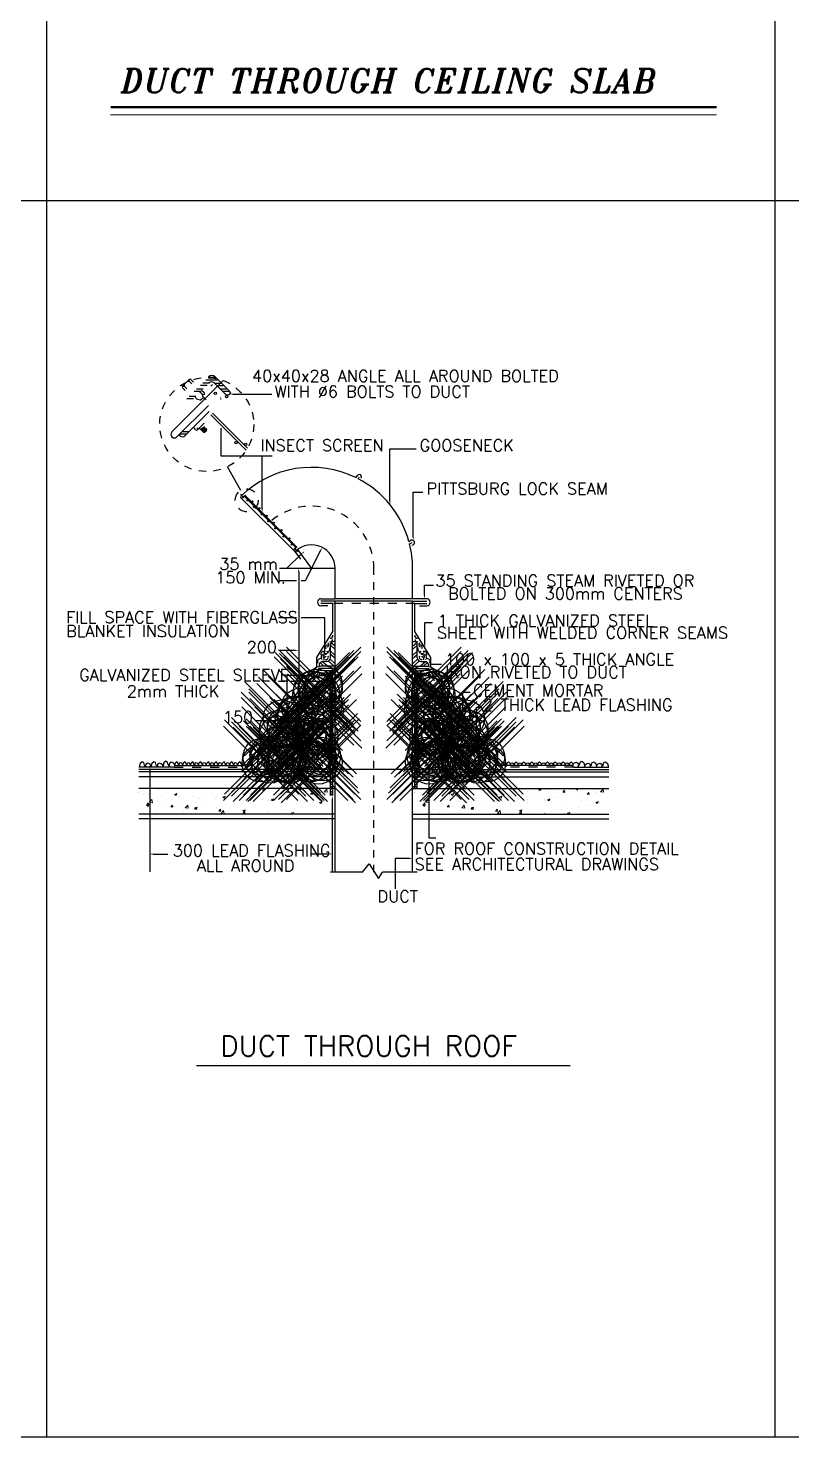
# Model space of a CAD drawing. Extents: x 594 to 813, y 174 to 240.
# Drawn here: x 621.2 to 631.46, y 203.01 to 221.95 of the extents above; entities that cross this region are included whole.
import ezdxf

# ---------------------------------------------------------------- set-up
doc = ezdxf.new("R2010")
doc.units = 0
doc.header["$MEASUREMENT"] = 0
doc.header["$PDMODE"] = 35
doc.header["$PDSIZE"] = 0.5
for name, pattern in [('CENTER', [50.8, 31.75, -6.35, 6.35, -6.35]), ('DASH2', [0.5, 0.125, -0.125, 0.125, -0.125]), ('DASH3', [200, 100, -100])]:
    doc.linetypes.add(name, pattern=pattern)
doc.layers.get('0').update_dxf_attribs({"linetype": 'CONTINUOUS', "lineweight": 30})
for name, color, linetype in [('05_AC-EX.DUCT', 1, 'CONTINUOUS'), ('10_AC-TEXT', 3, 'CONTINUOUS'), ('MCENTER', 1, 'CENTER'), ('MDUCT', 4, 'CONTINUOUS'), ('MDUCT1', 4, 'CONTINUOUS'), ('MEQUIP', 1, 'CONTINUOUS'), ('MEQUIP5', 1, 'DASH3'), ('MEQUIP6', 4, 'DASH2'), ('MFIT', 4, 'CONTINUOUS'), ('T-TEXT', 3, 'CONTINUOUS'), ('Z20', 2, 'CONTINUOUS')]:
    doc.layers.add(name, color=color, linetype=linetype)
for name, color, linetype, lineweight in [('AC.REF(S). PIPING', 3, 'CONTINUOUS', 30), ('DOOR', 30, 'CONTINUOUS', 9), ('text', 72, 'CONTINUOUS', 15)]:
    doc.layers.add(name, color=color, linetype=linetype, lineweight=lineweight)
doc.styles.add('AC', font='romans.shx', dxfattribs={"height": 0.2})
doc.styles.add('ROMANC', font='italict.shx')

# ---------------------------------------------------------------- blocks, each defined once
blk = doc.blocks.new('*X229')
at = {"color": 0}
for p, q in [((57490, 20161), (57490, 20161)), ((57684, 20115), (57723, 20161)), ((57744, 20110), (57734, 20161)), ((58783, 20149), (58814, 20161)), ((58832, 20116), (58848, 20161)), ((53971, 20057), (53971, 20057)), ((53978, 20037), (53978, 20037)), ((54148, 19977), (54148, 19977)), ((54237, 19677), (54285, 19734)), ((54296, 19671), (54285, 19734)), ((54290, 19979), (54290, 19979)), ((54317, 19753), (54394, 19834)), ((54317, 19753), (54405, 19739)), ((54339, 19746), (54339, 19746)), ((54405, 19739), (54394, 19834)), ((54561, 20137), (54561, 20137)), ((54590, 19779), (54590, 19779)), ((54603, 20141), (54603, 20141)), ((54682, 19954), (54682, 19954)), ((54795, 20043), (54795, 20043)), ((54969, 19829), (54969, 19829)), ((55068, 19987), (55138, 20014)), ((55068, 19987), (55118, 19953)), ((55118, 19953), (55138, 20014)), ((55216, 19932), (55216, 19932)), ((55302, 19785), (55302, 19785)), ((55314, 20118), (55314, 20118)), ((55600, 19912), (55600, 19912)), ((55686, 19740), (55686, 19740)), ((55749, 19909), (55749, 19909)), ((55815, 19856), (55815, 19856)), ((55850, 19945), (55850, 19945)), ((56229, 19995), (56229, 19995)), ((56270, 19841), (56270, 19841)), ((56283, 19886), (56283, 19886)), ((56321, 19920), (56321, 19920)), ((56505, 19907), (56575, 19934)), ((56505, 19907), (56555, 19873)), ((56555, 19873), (56575, 19934)), ((56817, 19864), (56817, 19864)), ((56840, 19995), (56840, 19995)), ((56853, 19941), (56853, 19941)), ((56861, 20078), (56861, 20078)), ((57111, 20111), (57111, 20111)), ((57227, 19766), (57227, 19766)), ((57351, 19841), (57351, 19841)), ((57353, 20065), (57353, 20065)), ((57436, 20041), (57436, 20041)), ((57676, 19821), (57676, 19821)), ((57684, 20115), (57744, 20110)), ((57846, 19796), (57846, 19796)), ((57858, 20129), (57858, 20129)), ((57858, 19850), (57858, 19850)), ((57885, 19819), (57885, 19819)), ((57942, 19827), (58012, 19853)), ((57942, 19827), (57992, 19793)), ((57992, 19793), (58012, 19853)), ((58019, 20141), (58019, 20141)), ((58109, 19883), (58109, 19883)), ((58259, 19921), (58259, 19921)), ((58366, 19871), (58366, 19871)), ((58401, 20052), (58450, 20110)), ((58401, 20052), (58461, 20047)), ((58418, 19796), (58418, 19796)), ((58461, 20047), (58450, 20110)), ((58487, 19932), (58487, 19932)), ((58783, 20149), (58832, 20116)), ((58842, 20021), (58842, 20021)), ((58879, 19942), (58879, 19942)), ((58952, 19774), (58952, 19774)), ((59119, 19990), (59167, 20047)), ((59119, 20016), (59119, 20016)), ((59119, 19990), (59178, 19984)), ((59178, 19984), (59167, 20047)), ((59362, 20148), (59362, 20148)), ((59369, 20049), (59369, 20049)), ((59379, 19746), (59449, 19773)), ((59379, 19746), (59429, 19713)), ((59384, 20006), (59384, 20006)), ((59425, 20121), (59425, 20121)), ((59429, 19713), (59449, 19773)), ((59486, 19751), (59486, 19751)), ((59520, 20065), (59598, 20146)), ((59520, 20065), (59609, 20051)), ((59609, 20051), (59598, 20146)), ((59748, 20098), (59748, 20098)), ((53953, 19466), (53953, 19466)), ((54228, 19664), (54298, 19691)), ((54228, 19664), (54278, 19631)), ((54237, 19677), (54296, 19671)), ((54277, 19646), (54277, 19646)), ((54278, 19631), (54298, 19691)), ((54487, 19443), (54487, 19443)), ((54520, 19540), (54520, 19540)), ((54705, 19435), (54705, 19435)), ((54783, 19710), (54783, 19710)), ((54954, 19614), (55002, 19671)), ((54954, 19614), (55014, 19609)), ((55014, 19609), (55002, 19671)), ((55021, 19421), (55021, 19421)), ((55103, 19640), (55103, 19640)), ((55290, 19452), (55290, 19452)), ((55337, 19518), (55337, 19518)), ((55343, 19421), (55343, 19421)), ((55384, 19587), (55462, 19669)), ((55384, 19587), (55473, 19574)), ((55473, 19574), (55462, 19669)), ((55587, 19551), (55587, 19551)), ((55665, 19584), (55735, 19611)), ((55665, 19584), (55715, 19551)), ((55671, 19551), (55719, 19609)), ((55671, 19551), (55731, 19546)), ((55715, 19551), (55735, 19611)), ((55731, 19546), (55719, 19609)), ((55803, 19523), (55803, 19523)), ((55926, 19521), (55926, 19521)), ((55966, 19601), (55966, 19601)), ((56308, 19587), (56308, 19587)), ((56388, 19488), (56437, 19546)), ((56388, 19488), (56448, 19483)), ((56448, 19483), (56437, 19546)), ((56451, 19422), (56529, 19503)), ((56451, 19422), (56540, 19408)), ((56509, 19621), (56509, 19621)), ((56540, 19408), (56529, 19503)), ((56598, 19684), (56598, 19684)), ((56828, 19662), (56828, 19662)), ((56848, 19717), (56848, 19717)), ((57092, 19721), (57092, 19721)), ((57102, 19504), (57172, 19531)), ((57102, 19504), (57152, 19470)), ((57106, 19426), (57154, 19483)), ((57106, 19426), (57165, 19420)), ((57152, 19470), (57172, 19531)), ((57165, 19420), (57154, 19483)), ((57341, 19732), (57341, 19732)), ((57595, 19455), (57595, 19455)), ((57834, 19463), (57834, 19463)), ((57846, 19488), (57846, 19488)), ((57855, 19401), (57871, 19420)), ((57875, 19401), (57871, 19420)), ((58058, 19471), (58058, 19471)), ((58224, 19538), (58224, 19538)), ((58354, 19538), (58354, 19538)), ((58539, 19424), (58609, 19451)), ((58539, 19424), (58573, 19401)), ((58593, 19401), (58609, 19451)), ((58641, 19571), (58641, 19571)), ((58856, 19621), (58856, 19621)), ((58867, 19609), (58867, 19609)), ((59106, 19654), (59106, 19654)), ((59224, 19671), (59224, 19671)), ((59372, 19673), (59372, 19673)), ((59485, 19704), (59485, 19704))]:
    blk.add_line(p, q, dxfattribs=at)
blk = doc.blocks.new('A$C5DD3573E')
at = {"color": 7}
for p, q in [((-36441.501, -27.438), (-36441.501, -24087.558)), ((-28352.104, -27.438), (-28352.104, -24087.558))]:
    blk.add_line(p, q, dxfattribs=at)
at = {"color": 2}
for p, q in [((-33235.354, -15248.825), (-33248.403, -15248.825)), ((-32374.066, -15248.825), (-32361.016, -15248.825)), ((-33326.702, -15470.523), (-33372.227, -15470.523)), ((-32282.717, -15470.523), (-32237.192, -15470.523)), ((-33261.453, -15601.022), (-33411.772, -15601.022)), ((-33287.553, -15627.121), (-33411.772, -15627.121)), ((-33235.354, -15522.723), (-33411.376, -15522.723)), ((-33261.453, -15548.822), (-33411.376, -15548.822)), ((-32374.066, -15522.723), (-32198.043, -15522.723)), ((-32347.966, -15548.822), (-32198.043, -15548.822)), ((-32347.966, -15601.022), (-32197.647, -15601.022)), ((-32321.866, -15627.121), (-32197.647, -15627.121)), ((-35023.179, -16645.007), (-35414.673, -16645.007)), ((-33287.553, -16671.107), (-35414.673, -16671.107)), ((-33287.553, -16697.206), (-35414.673, -16697.206)), ((-32321.866, -16671.107), (-30194.746, -16671.107)), ((-32321.866, -16697.206), (-30194.746, -16697.206)), ((-30586.24, -16645.007), (-30194.746, -16645.007)), ((-33287.553, -16753.546), (-35414.673, -16753.546)), ((-33235.354, -16883.632), (-35414.673, -16883.632)), ((-32374.066, -16883.632), (-30194.746, -16883.632)), ((-32321.866, -16753.546), (-30194.746, -16753.546)), ((-33235.354, -17167), (-35414.673, -17167)), ((-33235.354, -17219.199), (-35414.673, -17219.199)), ((-32374.066, -17167), (-30194.746, -17167)), ((-32374.066, -17219.199), (-30194.746, -17219.199))]:
    blk.add_line(p, q, dxfattribs=at)
at = {"layer": '05_AC-EX.DUCT', "color": 2}
blk.add_line((-34773.275, -19961.991), (-30622.404, -19961.991), dxfattribs=at)
at = {"layer": '10_AC-TEXT'}
blk.add_line((-33350.031, -15365.145), (-33350.031, -14987.708), dxfattribs=at)
for points in [[(-33343.507, -15365.145), (-33356.556, -15365.145), (-33350.031, -15404.294)], [(-33272.165, -17001.267), (-33259.115, -17001.267), (-33265.64, -16962.118)]]:
    blk.add_solid(points, dxfattribs=at)
at = {"layer": 'MCENTER', "color": 2}
blk.add_line((-32804.71, -17814.271), (-32804.71, -14432.515), dxfattribs=at)
blk.add_arc((-33496.35, -14436.524), 691.652, 359.6679069, 135, dxfattribs=at)
at = {"layer": 'MDUCT', "color": 2}
for p, q in [((-35046.16, -12920.055), (-34476.346, -12350.241)), ((-34566.416, -12308.528), (-34402.447, -12472.498)), ((-34990.794, -12975.421), (-34640.237, -12624.864))]:
    blk.add_line(p, q, dxfattribs=at)
for centre, radius, start, end in [((-34603.327, -12345.439), 52.199, 45, 135), ((-35018.477, -12947.738), 39.149, 135, 315)]:
    blk.add_arc(centre, radius, start, end, dxfattribs=at)
at = {"layer": 'MDUCT1', "color": 2}
for p, q in [((-33003.467, -13428.605), (-32989.735, -13406.41)), ((-32979.905, -13440.127), (-32967.54, -13420.142)), ((-34246.54, -13653.412), (-34279.854, -13612.731)), ((-33690.334, -14207.487), (-33650.695, -14253.316)), ((-32414.549, -14137.811), (-32391.946, -14124.762)), ((-32407.959, -14164.144), (-32378.896, -14147.365)), ((-32379.38, -14177.781), (-32365.847, -14169.968)), ((-33235.354, -14773.663), (-33235.354, -14436.524)), ((-32374.066, -14773.663), (-32374.066, -14436.524)), ((-33391.951, -14773.663), (-33235.354, -14773.663)), ((-33235.354, -14799.763), (-33391.951, -14799.763)), ((-33261.453, -14825.862), (-33391.951, -14825.862)), ((-33313.653, -14851.962), (-33391.951, -14851.962)), ((-33261.453, -15139.058), (-33261.453, -14825.862)), ((-33235.354, -17814.271), (-33235.354, -14799.763)), ((-32217.468, -14773.663), (-32374.066, -14773.663)), ((-32374.066, -17814.271), (-32374.066, -14799.763)), ((-32374.066, -14799.763), (-32217.468, -14799.763)), ((-32347.966, -15139.058), (-32347.966, -14825.862)), ((-32347.966, -14825.862), (-32217.468, -14825.862)), ((-32295.767, -14851.962), (-32217.468, -14851.962)), ((-33436.409, -15425.601), (-33261.453, -15139.058)), ((-32173.01, -15425.601), (-32347.966, -15139.058)), ((-33436.409, -15530), (-33436.409, -15425.601)), ((-32173.01, -15530), (-32173.01, -15425.601)), ((-33686.058, -15862.018), (-33436.409, -15530)), ((-31923.362, -15862.018), (-32173.01, -15530)), ((-33646.872, -15862.018), (-33686.058, -15862.018)), ((-31962.547, -15862.018), (-31923.362, -15862.018))]:
    blk.add_line(p, q, dxfattribs=at)
for centre, radius, start, end in [((-33496.35, -14436.524), 1122.284, 63.9393384, 134.3337544), ((-32967.54, -13420.142), 26.1, 328.2558596, 148.2558596), ((-33496.35, -14436.524), 1122.284, 15.4361857, 62.6017304), ((-34271.415, -13643.003), 13.051, 135, 315), ((-33496.35, -14436.524), 1096.185, 132.2705985, 134.333943), ((-33680.682, -14233.737), 13.065, 135, 315), ((-33496.35, -14436.524), 287.096, 124.5243157, 132.3947573), ((-33496.35, -14436.524), 260.996, 0, 132.407166), ((-33496.35, -14436.524), 1122.284, 0, 14.0550222), ((-32378.896, -14147.365), 26.1, 300.0000093, 120.0000093), ((-33391.951, -14812.813), 39.149, 90, 270), ((-32217.468, -14812.813), 39.149, 270, 90)]:
    blk.add_arc(centre, radius, start, end, dxfattribs=at)
at = {"layer": 'MEQUIP', "color": 2}
for p, q in [((-34596.867, -12394.345), (-34615.323, -12412.801)), ((-34578.412, -12375.89), (-34457.39, -12496.913)), ((-34392.796, -12487.685), (-34405.215, -12475.266)), ((-34392.796, -12487.685), (-34402.024, -12496.913)), ((-34903.571, -12962.019), (-34633.778, -12692.225)), ((-34615.323, -12729.136), (-34222.022, -13122.436)), ((-34596.867, -12710.681), (-34208.017, -13099.531)), ((-34968.165, -12952.791), (-34958.937, -12962.019)), ((-34281.117, -13570.861), (-34428.144, -13306.344)), ((-33689.469, -14243.405), (-34280.752, -13652.123)), ((-33668.291, -14209.217), (-34242.908, -13634.601)), ((-33659.063, -14199.99), (-34233.68, -13625.373)), ((-32374.066, -14773.663), (-33235.354, -14773.663)), ((-32374.066, -14799.763), (-33235.354, -14799.763)), ((-33287.553, -15431.374), (-33287.553, -15287.974)), ((-32321.866, -15431.374), (-32321.866, -15287.974)), ((-34221.734, -16626.552), (-33411.376, -15548.822)), ((-33411.772, -15601.022), (-33411.772, -15627.121)), ((-33411.376, -15509.673), (-33411.376, -15522.723)), ((-33287.553, -16962.118), (-33287.553, -15627.121)), ((-33261.453, -16962.118), (-33261.453, -15601.022)), ((-32347.966, -16883.632), (-32347.966, -15601.022)), ((-32321.866, -16883.632), (-32321.866, -15627.121)), ((-32198.043, -15509.673), (-32198.043, -15522.723)), ((-31387.685, -16626.552), (-32198.043, -15548.822)), ((-32197.647, -15601.022), (-32197.647, -15627.121)), ((-35301.277, -16645.007), (-35282.822, -16626.552)), ((-35004.724, -16626.552), (-34221.734, -16626.552)), ((-30604.696, -16626.552), (-31387.685, -16626.552)), ((-30586.24, -16645.007), (-30604.696, -16626.552)), ((-32931.996, -17814.271), (-33287.553, -17814.271)), ((-32931.996, -17814.271), (-32857.317, -17718.382)), ((-32857.317, -17718.382), (-32751.319, -17884.777)), ((-32751.319, -17884.777), (-32707.335, -17814.271)), ((-32321.866, -17814.271), (-32707.335, -17814.271))]:
    blk.add_line(p, q, dxfattribs=at)
for centre, start, end in [((-34606.095, -12403.573), 45, 135), ((-34429.707, -12469.23), 225, 315), ((-34931.254, -12934.336), 225, 315), ((-33248.403, -15287.974), 90, 180), ((-32361.016, -15287.974), 0, 90), ((-33372.227, -15509.673), 90, 180), ((-33326.702, -15431.374), 270, 0), ((-32282.717, -15431.374), 180, 270), ((-32237.192, -15509.673), 0, 90)]:
    blk.add_arc(centre, 39.149, start, end, dxfattribs=at)
blk.add_solid([(-34294.433, -13533.472), (-34305.84, -13539.812), (-34281.117, -13570.861)], dxfattribs=at)
at = {"layer": 'MEQUIP5', "color": 2}
for p, q in [((-32347.966, -14825.862), (-33261.453, -14825.862)), ((-34202.957, -16645.007), (-33398.347, -15574.922)), ((-33261.453, -15574.922), (-33398.347, -15574.922)), ((-32347.966, -15574.922), (-32211.073, -15574.922)), ((-31406.463, -16645.007), (-32211.073, -15574.922)), ((-35023.179, -16645.007), (-34202.957, -16645.007)), ((-30586.24, -16645.007), (-31406.463, -16645.007))]:
    blk.add_line(p, q, dxfattribs=at)
blk.add_circle((-34216.125, -13680.635), 127.57, dxfattribs=at)
at = {"layer": 'MEQUIP6', "color": 2}
blk.add_circle((-34660.216, -12838.777), 521.993, dxfattribs=at)
at = {"layer": 'MFIT', "color": 2}
for p, q in [((-34929.011, -12412.75), (-34855.191, -12338.93)), ((-34851.602, -12360.974), (-34875.172, -12358.911)), ((-34851.602, -12360.974), (-34853.664, -12337.403)), ((-34851.602, -12360.974), (-34827.508, -12385.068)), ((-34836.735, -12338.93), (-34809.052, -12366.612)), ((-34671.228, -12339.519), (-34540.962, -12339.519)), ((-34645.128, -12313.419), (-34561.525, -12313.419)), ((-34906.967, -12416.339), (-34930.538, -12414.277)), ((-34929.011, -12431.206), (-34901.329, -12458.889)), ((-34906.967, -12416.339), (-34909.03, -12392.769)), ((-34906.967, -12416.339), (-34882.873, -12440.433)), ((-34799.708, -12467.999), (-34725.887, -12467.999)), ((-34773.608, -12441.899), (-34699.787, -12441.899)), ((-34711.138, -12501.438), (-34735.232, -12477.344)), ((-34731.075, -12399.594), (-34657.254, -12399.594)), ((-34689.093, -12486.571), (-34716.776, -12458.889)), ((-34711.138, -12501.438), (-34709.075, -12525.008)), ((-34711.138, -12501.438), (-34687.567, -12503.5)), ((-34707.549, -12523.482), (-34666.947, -12564.083)), ((-34704.975, -12373.495), (-34631.155, -12373.495)), ((-34577.541, -12376.761), (-34503.72, -12376.761)), ((-34551.441, -12402.861), (-34477.62, -12402.861)), ((-34514.037, -12440.266), (-34440.216, -12440.266)), ((-34487.937, -12466.365), (-34414.116, -12466.365)), ((-34881.993, -12550.284), (-34808.172, -12550.284)), ((-34855.894, -12524.185), (-34782.073, -12524.185)), ((-34766.503, -12556.803), (-34790.597, -12532.709)), ((-34766.503, -12556.803), (-34742.933, -12558.866)), ((-34738.738, -12566.113), (-34694.483, -12536.548)), ((-34762.914, -12895.183), (-34689.093, -12821.362)), ((-34956.83, -12941.456), (-34883.009, -12941.456)), ((-34930.73, -12915.357), (-34856.909, -12915.357)), ((-34781.37, -12895.183), (-34809.052, -12867.5)), ((-34766.503, -12873.139), (-34764.441, -12896.709)), ((-34744.459, -12876.728), (-34703.858, -12917.329)), ((-34730.637, -12890.55), (-34686.381, -12860.985)), ((-34722.019, -12899.168), (-34677.763, -12869.603)), ((-34712.488, -12908.698), (-34668.233, -12879.133)), ((-34702.794, -12918.393), (-34661.321, -12890.687)), ((-34674.329, -12917.329), (-34666.947, -12909.947)), ((-33235.354, -15337.346), (-33287.553, -15291.097)), ((-33235.354, -15302.476), (-33279.119, -15263.699)), ((-32374.066, -15302.476), (-32330.301, -15263.699)), ((-32374.066, -15337.346), (-32321.866, -15291.097)), ((-33358.249, -15522.723), (-33401.857, -15484.085)), ((-33318.893, -15522.723), (-33377.417, -15470.869)), ((-33245.196, -15522.723), (-33308.927, -15466.255)), ((-33235.354, -15496.572), (-33290.946, -15447.316)), ((-33235.354, -15404.434), (-33287.553, -15358.184)), ((-33235.354, -15439.304), (-33287.553, -15393.055)), ((-32374.066, -15404.434), (-32321.866, -15358.184)), ((-32374.066, -15439.304), (-32321.866, -15393.055)), ((-32374.066, -15496.572), (-32318.473, -15447.316)), ((-32364.224, -15522.723), (-32300.492, -15466.255)), ((-32290.526, -15522.723), (-32232.002, -15470.869)), ((-32251.17, -15522.723), (-32207.562, -15484.085)), ((-33407.368, -15627.121), (-33411.772, -15622.193)), ((-33375.619, -15601.022), (-33400.184, -15627.121)), ((-33352.291, -15627.121), (-33375.619, -15601.022)), ((-33320.543, -15601.022), (-33345.107, -15627.121)), ((-33331.477, -15627.121), (-33287.553, -15670.518)), ((-33298.45, -15627.121), (-33320.543, -15601.022)), ((-33266.887, -15601.022), (-33291.452, -15627.121)), ((-33287.553, -15625.881), (-33261.453, -15645.81)), ((-33261.453, -15649.294), (-33287.553, -15672.623)), ((-32321.866, -15625.881), (-32347.966, -15645.81)), ((-32347.966, -15649.294), (-32321.866, -15672.623)), ((-32342.532, -15601.022), (-32317.968, -15627.121)), ((-32277.942, -15627.121), (-32321.866, -15670.518)), ((-32310.969, -15627.121), (-32288.877, -15601.022)), ((-32288.877, -15601.022), (-32264.312, -15627.121)), ((-32257.128, -15627.121), (-32233.8, -15601.022)), ((-32233.8, -15601.022), (-32209.235, -15627.121)), ((-32202.052, -15627.121), (-32197.647, -15622.193)), ((-33287.553, -15672.623), (-33261.453, -15692.552)), ((-33261.453, -15698.531), (-33287.553, -15718.461)), ((-33287.553, -15718.461), (-33261.453, -15739.472)), ((-33261.453, -15746.494), (-33287.553, -15772.294)), ((-33287.553, -15772.294), (-33261.453, -15796.858)), ((-33261.453, -15803.857), (-33287.553, -15825.949)), ((-32321.866, -15672.623), (-32347.966, -15692.552)), ((-32347.966, -15698.531), (-32321.866, -15718.461)), ((-32321.866, -15718.461), (-32347.966, -15739.472)), ((-32347.966, -15746.494), (-32321.866, -15772.294)), ((-32321.866, -15772.294), (-32347.966, -15796.858)), ((-32347.966, -15803.857), (-32321.866, -15825.949)), ((-33287.553, -15825.949), (-33261.453, -15850.514)), ((-33261.453, -15857.698), (-33287.553, -15881.026)), ((-33287.553, -15881.026), (-33261.453, -15905.59)), ((-33261.453, -15912.774), (-33287.553, -15936.103)), ((-33287.553, -15936.103), (-33261.453, -15956.032)), ((-33261.453, -15962.011), (-33287.553, -15981.941)), ((-32321.866, -15825.949), (-32347.966, -15850.514)), ((-32347.966, -15857.698), (-32321.866, -15881.026)), ((-32321.866, -15881.026), (-32347.966, -15905.59)), ((-32347.966, -15912.774), (-32321.866, -15936.103)), ((-32321.866, -15936.103), (-32347.966, -15956.032)), ((-32347.966, -15962.011), (-32321.866, -15981.941)), ((-33287.553, -15981.941), (-33261.453, -16002.952)), ((-33261.453, -16009.973), (-33287.553, -16035.774)), ((-33287.553, -16035.774), (-33261.453, -16060.338)), ((-33261.453, -16067.337), (-33287.553, -16089.429)), ((-33287.553, -16089.429), (-33261.453, -16113.994)), ((-33261.453, -16121.177), (-33287.553, -16144.506)), ((-32321.866, -15981.941), (-32347.966, -16002.952)), ((-32347.966, -16009.973), (-32321.866, -16035.774)), ((-32321.866, -16035.774), (-32347.966, -16060.338)), ((-32347.966, -16067.337), (-32321.866, -16089.429)), ((-32321.866, -16089.429), (-32347.966, -16113.994)), ((-32347.966, -16121.177), (-32321.866, -16144.506)), ((-33287.553, -16144.506), (-33261.453, -16164.435)), ((-33261.453, -16170.414), (-33287.553, -16190.344)), ((-33287.553, -16190.344), (-33261.453, -16211.355)), ((-33261.453, -16218.377), (-33287.553, -16244.177)), ((-33287.553, -16244.177), (-33261.453, -16268.741)), ((-33261.453, -16275.74), (-33287.553, -16297.832)), ((-32321.866, -16144.506), (-32347.966, -16164.435)), ((-32347.966, -16170.414), (-32321.866, -16190.344)), ((-32321.866, -16190.344), (-32347.966, -16211.355)), ((-32347.966, -16218.377), (-32321.866, -16244.177)), ((-32321.866, -16244.177), (-32347.966, -16268.741)), ((-32347.966, -16275.74), (-32321.866, -16297.832)), ((-33287.553, -16297.832), (-33261.453, -16322.397)), ((-33261.453, -16329.395), (-33287.553, -16351.488)), ((-33287.553, -16351.488), (-33261.453, -16376.052)), ((-33261.453, -16383.236), (-33287.553, -16406.565)), ((-33287.553, -16406.565), (-33261.453, -16431.129)), ((-32321.866, -16297.832), (-32347.966, -16322.397)), ((-32347.966, -16329.395), (-32321.866, -16351.488)), ((-32321.866, -16351.488), (-32347.966, -16376.052)), ((-32347.966, -16383.236), (-32321.866, -16406.565)), ((-32321.866, -16406.565), (-32347.966, -16431.129)), ((-35377.858, -16587.415), (-35399.811, -16604.944)), ((-35360.549, -16594.633), (-35377.858, -16587.415)), ((-35246.983, -16587.415), (-35268.936, -16604.944)), ((-35229.673, -16594.633), (-35246.983, -16587.415)), ((-35116.107, -16578.599), (-35138.061, -16596.127)), ((-35098.798, -16585.816), (-35116.107, -16578.599)), ((-35089.932, -16615.718), (-35098.798, -16585.816)), ((-35054.891, -16590.972), (-35075.156, -16605.407)), ((-35034.627, -16598.189), (-35054.891, -16590.972)), ((-34994.942, -16588.157), (-35009.578, -16599.843)), ((-34983.403, -16592.969), (-34994.942, -16588.157)), ((-34977.492, -16612.903), (-34983.403, -16592.969)), ((-34907.692, -16588.157), (-34922.327, -16599.843)), ((-34896.152, -16592.969), (-34907.692, -16588.157)), ((-34890.242, -16612.903), (-34896.152, -16592.969)), ((-34820.442, -16588.157), (-34835.077, -16599.843)), ((-34808.902, -16592.969), (-34820.442, -16588.157)), ((-34802.992, -16612.903), (-34808.902, -16592.969)), ((-34733.191, -16588.157), (-34747.827, -16599.843)), ((-34721.652, -16592.969), (-34733.191, -16588.157)), ((-34715.741, -16612.903), (-34721.652, -16592.969)), ((-34645.941, -16588.157), (-34660.577, -16599.843)), ((-34634.402, -16592.969), (-34645.941, -16588.157)), ((-34628.491, -16612.903), (-34634.402, -16592.969)), ((-34558.691, -16588.157), (-34573.326, -16599.843)), ((-34547.151, -16592.969), (-34558.691, -16588.157)), ((-34541.241, -16612.903), (-34547.151, -16592.969)), ((-34471.441, -16588.157), (-34486.076, -16599.843)), ((-34459.901, -16592.969), (-34471.441, -16588.157)), ((-34453.991, -16612.903), (-34459.901, -16592.969)), ((-34384.19, -16588.157), (-34398.826, -16599.843)), ((-34372.651, -16592.969), (-34384.19, -16588.157)), ((-34366.74, -16612.903), (-34372.651, -16592.969)), ((-34296.94, -16588.157), (-34311.576, -16599.843)), ((-34285.401, -16592.969), (-34296.94, -16588.157)), ((-34279.49, -16612.903), (-34285.401, -16592.969)), ((-33261.453, -16438.313), (-33287.553, -16461.641)), ((-33287.553, -16461.641), (-33261.453, -16481.571)), ((-33261.453, -16487.55), (-33287.553, -16507.479)), ((-33287.553, -16507.479), (-33261.453, -16528.49)), ((-33261.453, -16535.512), (-33287.553, -16561.312)), ((-33287.553, -16561.312), (-33261.453, -16585.877)), ((-33261.453, -16592.875), (-33287.553, -16614.968)), ((-32347.966, -16438.313), (-32321.866, -16461.641)), ((-32321.866, -16461.641), (-32347.966, -16481.571)), ((-32347.966, -16487.55), (-32321.866, -16507.479)), ((-32321.866, -16507.479), (-32347.966, -16528.49)), ((-32347.966, -16535.512), (-32321.866, -16561.312)), ((-32321.866, -16561.312), (-32347.966, -16585.877)), ((-32347.966, -16592.875), (-32321.866, -16614.968)), ((-31388.92, -16624.909), (-31379.449, -16592.969)), ((-31379.449, -16592.969), (-31367.91, -16588.157)), ((-31367.91, -16588.157), (-31353.274, -16599.843)), ((-31325.732, -16612.903), (-31319.821, -16592.969)), ((-31319.821, -16592.969), (-31308.282, -16588.157)), ((-31308.282, -16588.157), (-31293.646, -16599.843)), ((-31242.679, -16612.903), (-31236.768, -16592.969)), ((-31236.768, -16592.969), (-31225.229, -16588.157)), ((-31225.229, -16588.157), (-31210.593, -16599.843)), ((-31155.429, -16612.903), (-31149.518, -16592.969)), ((-31149.518, -16592.969), (-31137.979, -16588.157)), ((-31137.979, -16588.157), (-31123.343, -16599.843)), ((-31068.178, -16612.903), (-31062.268, -16592.969)), ((-31062.268, -16592.969), (-31050.728, -16588.157)), ((-31050.728, -16588.157), (-31036.093, -16599.843)), ((-30980.928, -16612.903), (-30975.018, -16592.969)), ((-30975.018, -16592.969), (-30963.478, -16588.157)), ((-30963.478, -16588.157), (-30948.843, -16599.843)), ((-30893.678, -16612.903), (-30887.767, -16592.969)), ((-30887.767, -16592.969), (-30876.228, -16588.157)), ((-30876.228, -16588.157), (-30861.592, -16599.843)), ((-30806.428, -16612.903), (-30800.517, -16592.969)), ((-30800.517, -16592.969), (-30788.978, -16588.157)), ((-30788.978, -16588.157), (-30774.342, -16599.843)), ((-30719.177, -16612.903), (-30713.267, -16592.969)), ((-30713.267, -16592.969), (-30701.727, -16588.157)), ((-30701.727, -16588.157), (-30687.092, -16599.843)), ((-30631.927, -16612.903), (-30626.017, -16592.969)), ((-30626.017, -16592.969), (-30614.477, -16588.157)), ((-30614.477, -16588.157), (-30599.842, -16599.843)), ((-30574.792, -16598.189), (-30554.528, -16590.972)), ((-30554.528, -16590.972), (-30534.263, -16605.407)), ((-30519.487, -16615.718), (-30510.621, -16585.816)), ((-30510.621, -16585.816), (-30493.312, -16578.599)), ((-30493.312, -16578.599), (-30471.359, -16596.127)), ((-30379.746, -16594.633), (-30362.437, -16587.415)), ((-30362.437, -16587.415), (-30340.483, -16604.944)), ((-30248.871, -16594.633), (-30231.561, -16587.415)), ((-30231.561, -16587.415), (-30209.608, -16604.944)), ((-35399.811, -16604.944), (-35406.988, -16631.752)), ((-35406.988, -16631.752), (-35406.988, -16645.007)), ((-35351.683, -16624.534), (-35360.549, -16594.633)), ((-35335.013, -16642.329), (-35351.683, -16624.534)), ((-35336.907, -16614.223), (-35338.595, -16633.298)), ((-35338.595, -16633.298), (-35333.951, -16645.007)), ((-35316.642, -16599.788), (-35336.907, -16614.223)), ((-35296.378, -16607.006), (-35316.642, -16599.788)), ((-35280.335, -16622.988), (-35296.378, -16607.006)), ((-35276.113, -16645.007), (-35280.335, -16622.988)), ((-35268.936, -16604.944), (-35276.113, -16631.752)), ((-35276.113, -16631.752), (-35276.113, -16645.007)), ((-35220.808, -16624.534), (-35229.673, -16594.633)), ((-35204.138, -16642.329), (-35220.808, -16624.534)), ((-35206.031, -16614.223), (-35207.72, -16633.298)), ((-35207.72, -16633.298), (-35203.076, -16645.007)), ((-35185.767, -16599.788), (-35206.031, -16614.223)), ((-35165.502, -16607.006), (-35185.767, -16599.788)), ((-35149.459, -16622.988), (-35165.502, -16607.006)), ((-35145.238, -16645.007), (-35149.459, -16622.988)), ((-35138.061, -16596.127), (-35145.238, -16622.935)), ((-35145.238, -16622.935), (-35145.238, -16645.007)), ((-35073.263, -16633.513), (-35089.932, -16615.718)), ((-35075.156, -16605.407), (-35076.845, -16624.482)), ((-35076.845, -16624.482), (-35068.704, -16645.007)), ((-35018.584, -16614.171), (-35034.627, -16598.189)), ((-35014.362, -16636.191), (-35018.584, -16614.171)), ((-35009.578, -16599.843), (-35014.362, -16617.715)), ((-35014.362, -16617.715), (-35014.362, -16636.191)), ((-34966.379, -16624.767), (-34977.492, -16612.903)), ((-34967.641, -16606.029), (-34968.767, -16618.746)), ((-34968.767, -16618.746), (-34965.671, -16626.552)), ((-34954.131, -16596.406), (-34967.641, -16606.029)), ((-34940.622, -16601.218), (-34954.131, -16596.406)), ((-34929.927, -16611.872), (-34940.622, -16601.218)), ((-34927.112, -16626.552), (-34929.927, -16611.872)), ((-34922.327, -16599.843), (-34927.112, -16617.715)), ((-34927.112, -16617.715), (-34927.112, -16626.552)), ((-34927.112, -16617.715), (-34927.112, -16626.552)), ((-34879.129, -16624.767), (-34890.242, -16612.903)), ((-34880.391, -16606.029), (-34881.517, -16618.746)), ((-34881.517, -16618.746), (-34878.421, -16626.552)), ((-34866.881, -16596.406), (-34880.391, -16606.029)), ((-34853.372, -16601.218), (-34866.881, -16596.406)), ((-34842.676, -16611.872), (-34853.372, -16601.218)), ((-34839.862, -16626.552), (-34842.676, -16611.872)), ((-34835.077, -16599.843), (-34839.862, -16617.715)), ((-34839.862, -16617.715), (-34839.862, -16626.552)), ((-34791.879, -16624.767), (-34802.992, -16612.903)), ((-34793.141, -16606.029), (-34794.267, -16618.746)), ((-34794.267, -16618.746), (-34791.171, -16626.552)), ((-34779.631, -16596.406), (-34793.141, -16606.029)), ((-34766.121, -16601.218), (-34779.631, -16596.406)), ((-34755.426, -16611.872), (-34766.121, -16601.218)), ((-34752.612, -16626.552), (-34755.426, -16611.872)), ((-34747.827, -16599.843), (-34752.612, -16617.715)), ((-34752.612, -16617.715), (-34752.612, -16626.552)), ((-34704.628, -16624.767), (-34715.741, -16612.903)), ((-34705.89, -16606.029), (-34707.016, -16618.746)), ((-34707.016, -16618.746), (-34703.92, -16626.552)), ((-34692.381, -16596.406), (-34705.89, -16606.029)), ((-34678.871, -16601.218), (-34692.381, -16596.406)), ((-34668.176, -16611.872), (-34678.871, -16601.218)), ((-34665.361, -16626.552), (-34668.176, -16611.872)), ((-34660.577, -16599.843), (-34665.361, -16617.715)), ((-34665.361, -16617.715), (-34665.361, -16626.552)), ((-34617.378, -16624.767), (-34628.491, -16612.903)), ((-34618.64, -16606.029), (-34619.766, -16618.746)), ((-34619.766, -16618.746), (-34616.67, -16626.552)), ((-34605.13, -16596.406), (-34618.64, -16606.029)), ((-34591.621, -16601.218), (-34605.13, -16596.406)), ((-34580.926, -16611.872), (-34591.621, -16601.218)), ((-34578.111, -16626.552), (-34580.926, -16611.872)), ((-34573.326, -16599.843), (-34578.111, -16617.715)), ((-34578.111, -16617.715), (-34578.111, -16626.552)), ((-34530.128, -16624.767), (-34541.241, -16612.903)), ((-34531.39, -16606.029), (-34532.516, -16618.746)), ((-34532.516, -16618.746), (-34529.42, -16626.552)), ((-34517.88, -16596.406), (-34531.39, -16606.029)), ((-34504.371, -16601.218), (-34517.88, -16596.406)), ((-34493.675, -16611.872), (-34504.371, -16601.218)), ((-34490.861, -16626.552), (-34493.675, -16611.872)), ((-34486.076, -16599.843), (-34490.861, -16617.715)), ((-34490.861, -16617.715), (-34490.861, -16626.552)), ((-34442.878, -16624.767), (-34453.991, -16612.903)), ((-34444.14, -16606.029), (-34445.266, -16618.746)), ((-34445.266, -16618.746), (-34442.17, -16626.552)), ((-34430.63, -16596.406), (-34444.14, -16606.029)), ((-34417.12, -16601.218), (-34430.63, -16596.406)), ((-34406.425, -16611.872), (-34417.12, -16601.218)), ((-34403.611, -16626.552), (-34406.425, -16611.872)), ((-34398.826, -16599.843), (-34403.611, -16617.715)), ((-34403.611, -16617.715), (-34403.611, -16626.552)), ((-34355.627, -16624.767), (-34366.74, -16612.903)), ((-34356.889, -16606.029), (-34358.015, -16618.746)), ((-34358.015, -16618.746), (-34354.919, -16626.552)), ((-34343.38, -16596.406), (-34356.889, -16606.029)), ((-34329.87, -16601.218), (-34343.38, -16596.406)), ((-34319.175, -16611.872), (-34329.87, -16601.218)), ((-34316.36, -16626.552), (-34319.175, -16611.872)), ((-34311.576, -16599.843), (-34316.36, -16617.715)), ((-34316.36, -16617.715), (-34316.36, -16626.552)), ((-34268.377, -16624.767), (-34279.49, -16612.903)), ((-34269.639, -16606.029), (-34270.765, -16618.746)), ((-34270.765, -16618.746), (-34267.669, -16626.552)), ((-34256.13, -16596.406), (-34269.639, -16606.029)), ((-34242.62, -16601.218), (-34256.13, -16596.406)), ((-34231.925, -16611.872), (-34242.62, -16601.218)), ((-34229.11, -16626.552), (-34231.925, -16611.872)), ((-33287.553, -16614.968), (-33261.453, -16639.532)), ((-33261.453, -16646.716), (-33287.553, -16670.044)), ((-33287.553, -16670.044), (-33261.453, -16689.974)), ((-33261.453, -16695.953), (-33287.553, -16715.883)), ((-33287.553, -16715.883), (-33261.453, -16736.894)), ((-33261.453, -16743.915), (-33287.553, -16769.716)), ((-32374.066, -16671.107), (-33235.354, -16671.107)), ((-32321.866, -16614.968), (-32347.966, -16639.532)), ((-32347.966, -16646.716), (-32321.866, -16670.044)), ((-32321.866, -16670.044), (-32347.966, -16689.974)), ((-32347.966, -16695.953), (-32321.866, -16715.883)), ((-32321.866, -16715.883), (-32347.966, -16736.894)), ((-32347.966, -16743.915), (-32321.866, -16769.716)), ((-31357.078, -16596.406), (-31335.583, -16606.029)), ((-31353.274, -16599.843), (-31348.49, -16617.715)), ((-31348.49, -16617.715), (-31348.49, -16626.552)), ((-31334.457, -16618.746), (-31337.553, -16626.552)), ((-31336.845, -16624.767), (-31325.732, -16612.903)), ((-31335.583, -16606.029), (-31334.457, -16618.746)), ((-31293.646, -16599.843), (-31288.862, -16617.715)), ((-31290.244, -16611.872), (-31279.549, -16601.218)), ((-31288.862, -16626.552), (-31286.047, -16611.872)), ((-31288.862, -16617.715), (-31288.862, -16626.552)), ((-31279.549, -16601.218), (-31266.039, -16596.406)), ((-31266.039, -16596.406), (-31252.53, -16606.029)), ((-31251.404, -16618.746), (-31254.5, -16626.552)), ((-31253.792, -16624.767), (-31242.679, -16612.903)), ((-31252.53, -16606.029), (-31251.404, -16618.746)), ((-31210.593, -16599.843), (-31205.809, -16617.715)), ((-31205.809, -16626.552), (-31202.994, -16611.872)), ((-31205.809, -16617.715), (-31205.809, -16626.552)), ((-31202.994, -16611.872), (-31192.299, -16601.218)), ((-31192.299, -16601.218), (-31178.789, -16596.406)), ((-31178.789, -16596.406), (-31165.28, -16606.029)), ((-31164.154, -16618.746), (-31167.25, -16626.552)), ((-31166.542, -16624.767), (-31155.429, -16612.903)), ((-31165.28, -16606.029), (-31164.154, -16618.746)), ((-31123.343, -16599.843), (-31118.558, -16617.715)), ((-31118.558, -16626.552), (-31115.744, -16611.872)), ((-31118.558, -16617.715), (-31118.558, -16626.552)), ((-31115.744, -16611.872), (-31105.049, -16601.218)), ((-31105.049, -16601.218), (-31091.539, -16596.406)), ((-31091.539, -16596.406), (-31078.029, -16606.029)), ((-31076.903, -16618.746), (-31079.999, -16626.552)), ((-31079.291, -16624.767), (-31068.178, -16612.903)), ((-31078.029, -16606.029), (-31076.903, -16618.746)), ((-31036.093, -16599.843), (-31031.308, -16617.715)), ((-31031.308, -16626.552), (-31028.494, -16611.872)), ((-31031.308, -16617.715), (-31031.308, -16626.552)), ((-31028.494, -16611.872), (-31017.798, -16601.218)), ((-31017.798, -16601.218), (-31004.289, -16596.406)), ((-31004.289, -16596.406), (-30990.779, -16606.029)), ((-30989.653, -16618.746), (-30992.749, -16626.552)), ((-30992.041, -16624.767), (-30980.928, -16612.903)), ((-30990.779, -16606.029), (-30989.653, -16618.746)), ((-30948.843, -16599.843), (-30944.058, -16617.715)), ((-30944.058, -16626.552), (-30941.243, -16611.872)), ((-30944.058, -16617.715), (-30944.058, -16626.552)), ((-30941.243, -16611.872), (-30930.548, -16601.218)), ((-30930.548, -16601.218), (-30917.039, -16596.406)), ((-30917.039, -16596.406), (-30903.529, -16606.029)), ((-30902.403, -16618.746), (-30905.499, -16626.552)), ((-30904.791, -16624.767), (-30893.678, -16612.903)), ((-30903.529, -16606.029), (-30902.403, -16618.746)), ((-30861.592, -16599.843), (-30856.808, -16617.715)), ((-30856.808, -16626.552), (-30853.993, -16611.872)), ((-30856.808, -16617.715), (-30856.808, -16626.552)), ((-30853.993, -16611.872), (-30843.298, -16601.218)), ((-30843.298, -16601.218), (-30829.788, -16596.406)), ((-30829.788, -16596.406), (-30816.279, -16606.029)), ((-30815.153, -16618.746), (-30818.249, -16626.552)), ((-30817.541, -16624.767), (-30806.428, -16612.903)), ((-30816.279, -16606.029), (-30815.153, -16618.746)), ((-30774.342, -16599.843), (-30769.557, -16617.715)), ((-30769.557, -16626.552), (-30766.743, -16611.872)), ((-30769.557, -16617.715), (-30769.557, -16626.552)), ((-30766.743, -16611.872), (-30756.048, -16601.218)), ((-30756.048, -16601.218), (-30742.538, -16596.406)), ((-30742.538, -16596.406), (-30729.028, -16606.029)), ((-30727.902, -16618.746), (-30730.998, -16626.552)), ((-30730.29, -16624.767), (-30719.177, -16612.903)), ((-30729.028, -16606.029), (-30727.902, -16618.746)), ((-30687.092, -16599.843), (-30682.307, -16617.715)), ((-30682.307, -16626.552), (-30679.493, -16611.872)), ((-30682.307, -16617.715), (-30682.307, -16626.552)), ((-30682.307, -16617.715), (-30682.307, -16626.552)), ((-30679.493, -16611.872), (-30668.797, -16601.218)), ((-30668.797, -16601.218), (-30655.288, -16596.406)), ((-30655.288, -16596.406), (-30641.778, -16606.029)), ((-30640.652, -16618.746), (-30643.748, -16626.552)), ((-30643.04, -16624.767), (-30631.927, -16612.903)), ((-30641.778, -16606.029), (-30640.652, -16618.746)), ((-30599.842, -16599.843), (-30595.057, -16617.715)), ((-30595.057, -16636.191), (-30590.835, -16614.171)), ((-30595.057, -16617.715), (-30595.057, -16636.191)), ((-30590.835, -16614.171), (-30574.792, -16598.189)), ((-30532.575, -16624.482), (-30540.715, -16645.007)), ((-30536.157, -16633.513), (-30519.487, -16615.718)), ((-30534.263, -16605.407), (-30532.575, -16624.482)), ((-30471.359, -16596.127), (-30464.182, -16622.935)), ((-30464.182, -16622.935), (-30464.182, -16645.007)), ((-30464.182, -16645.007), (-30459.96, -16622.988)), ((-30459.96, -16622.988), (-30443.917, -16607.006)), ((-30443.917, -16607.006), (-30423.652, -16599.788)), ((-30423.652, -16599.788), (-30403.388, -16614.223)), ((-30401.699, -16633.298), (-30406.343, -16645.007)), ((-30405.281, -16642.329), (-30388.612, -16624.534)), ((-30403.388, -16614.223), (-30401.699, -16633.298)), ((-30388.612, -16624.534), (-30379.746, -16594.633)), ((-30340.483, -16604.944), (-30333.306, -16631.752)), ((-30333.306, -16645.007), (-30329.084, -16622.988)), ((-30333.306, -16631.752), (-30333.306, -16645.007)), ((-30329.084, -16622.988), (-30313.042, -16607.006)), ((-30313.042, -16607.006), (-30292.777, -16599.788)), ((-30292.777, -16599.788), (-30272.513, -16614.223)), ((-30270.824, -16633.298), (-30275.468, -16645.007)), ((-30274.406, -16642.329), (-30257.736, -16624.534)), ((-30272.513, -16614.223), (-30270.824, -16633.298)), ((-30257.736, -16624.534), (-30248.871, -16594.633)), ((-30209.608, -16604.944), (-30202.431, -16631.752)), ((-30202.431, -16631.752), (-30202.431, -16645.007)), ((-33287.553, -16769.716), (-33261.453, -16794.28)), ((-33261.453, -16801.278), (-33287.553, -16823.371)), ((-33287.553, -16823.371), (-33261.453, -16847.935)), ((-33261.453, -16854.934), (-33287.553, -16877.026)), ((-33287.553, -16877.026), (-33261.453, -16901.591)), ((-32321.866, -16769.716), (-32347.966, -16794.28)), ((-32347.966, -16801.278), (-32321.866, -16823.371)), ((-32321.866, -16823.371), (-32347.966, -16847.935)), ((-32347.966, -16854.934), (-32321.866, -16877.026)), ((-33292.468, -16932.103), (-33265.64, -16962.118)), ((-33261.453, -16908.775), (-33287.553, -16932.103))]:
    blk.add_line(p, q, dxfattribs=at)
for centre, radius in [((-34566.172, -12490.258), 13.05), ((-34440.509, -12526.819), 13.05), ((-34333.636, -13039.129), 13.05), ((-34227.978, -13056.339), 13.05), ((-34207.914, -13679.838), 6.656), ((-34152.866, -13693.801), 6.656), ((-34135.671, -13752.609), 6.656), ((-34075.984, -13769.662), 6.656), ((-34052.751, -13834.32), 6.656), ((-33993.907, -13851.888), 6.656), ((-33977.008, -13911.758), 6.656), ((-33915.76, -13929.15), 6.656), ((-33898.278, -13990.697), 6.656), ((-33831.566, -14012.921), 6.656), ((-33806.924, -14081.173), 6.656), ((-33741.459, -14103.869), 6.656), ((-33715.265, -14172.986), 6.656)]:
    blk.add_circle(centre, radius, dxfattribs=at)
for centre, radius, start, end in [((-34845.963, -12348.157), 13.05, 45, 135), ((-34919.784, -12421.978), 13.05, 135, 225), ((-34698.321, -12495.799), 13.05, 315, 45), ((-34772.142, -12885.955), 13.05, 225, 315), ((-34689.093, -12902.565), 20.88, 225, 315), ((-34681.711, -12895.183), 20.88, 315, 45), ((-33286.731, -15186.57), 26.995, 261.2522535, 13.4407949), ((-32322.688, -15186.57), 26.995, 166.5592051, 278.7477465), ((-33316.957, -15312.671), 25.797, 91.9285054, 216.6863093), ((-33318.752, -15334.328), 25.649, 241.7384929, 34.3805985), ((-33326.656, -15285.133), 22.45, 275.3256069, 57.0691169), ((-33286.949, -15229.024), 23.351, 242.9055489, 8.4072021), ((-32322.471, -15229.024), 23.351, 171.5927979, 297.0944511), ((-32290.667, -15334.328), 25.649, 145.6194015, 298.2615071), ((-32282.764, -15285.133), 22.45, 122.9308831, 264.6743931), ((-32292.463, -15312.671), 25.797, 323.3136907, 88.0714946), ((-33396.834, -15472.06), 32.786, 92.6807873, 209.5494701), ((-33362.665, -15391.006), 31.056, 74.7799279, 201.1951145), ((-33356.739, -15425.311), 33.281, 109.787608, 221.9273653), ((-33337.925, -15423.452), 30.284, 76.5810134, 186.6356246), ((-33337.696, -15346.103), 35.533, 220.7074429, 327.5704232), ((-33335.381, -15445.332), 26.643, 87.6121844, 193.7591884), ((-33333.7, -15422.832), 25.778, 253.5077688, 28.648119), ((-32271.723, -15346.103), 35.533, 212.4295768, 319.2925571), ((-32275.719, -15422.832), 25.778, 151.351881, 286.4922312), ((-32271.494, -15423.452), 30.284, 353.3643754, 103.4189866), ((-32274.039, -15445.332), 26.643, 346.2408116, 92.3878156), ((-32246.754, -15391.006), 31.056, 338.8048855, 105.2200721), ((-32252.68, -15425.311), 33.281, 318.0726347, 70.212392), ((-32212.585, -15472.06), 32.786, 330.4505299, 87.3192127)]:
    blk.add_arc(centre, radius, start, end, dxfattribs=at)
for p in [(-33487.765, -15785.292), (-33439.073, -15761.577), (-33439.073, -15797.321), (-33361.392, -15726.177), (-33361.392, -15773.606), (-32248.027, -15726.177), (-32248.027, -15773.606), (-32170.346, -15761.577), (-32170.346, -15797.321), (-32121.655, -15785.292), (-33497.334, -15832.721), (-33429.504, -15856.436), (-33390.663, -15832.721), (-33361.392, -15939.61), (-32248.027, -15939.61), (-32218.756, -15832.721), (-32179.915, -15856.436), (-32112.085, -15832.721), (-33672.397, -16058.184), (-33662.546, -16069.869), (-33623.706, -15975.01), (-33565.445, -16046.154), (-33439.073, -15987.039), (-33351.823, -16022.44), (-32257.596, -16022.44), (-32170.346, -15987.039), (-32043.974, -16046.154), (-31985.713, -15975.01), (-31946.873, -16069.869), (-31937.022, -16058.184), (-31781.66, -16105.613), (-33866.599, -16224.187), (-33779.068, -16224.187), (-33691.817, -16129.328), (-33477.914, -16247.902), (-32131.506, -16247.902), (-31917.602, -16129.328), (-31830.352, -16188.443), (-31830.352, -16224.187), (-31742.82, -16224.187), (-33866.599, -16283.646), (-33856.749, -16390.191), (-33769.498, -16295.331), (-33711.238, -16390.191), (-33546.025, -16283.646), (-33536.174, -16331.075), (-33497.334, -16307.361), (-33497.334, -16366.476), (-33448.924, -16342.761), (-33410.084, -16307.361), (-32199.336, -16307.361), (-32160.495, -16342.761), (-32112.085, -16307.361), (-32112.085, -16366.476), (-32073.245, -16331.075), (-32063.394, -16283.646), (-31898.182, -16390.191), (-31839.921, -16295.331), (-31752.671, -16390.191), (-31742.82, -16283.646), (-34051.232, -16532.479), (-33973.27, -16508.764), (-33973.27, -16556.194), (-33837.328, -16544.508), (-33808.339, -16520.794), (-33759.648, -16544.508), (-33507.185, -16544.508), (-33448.924, -16591.938), (-33429.504, -16532.479), (-33400.233, -16461.335), (-33380.813, -16520.794), (-33361.392, -16591.938), (-32248.027, -16591.938), (-32228.607, -16520.794), (-32209.186, -16461.335), (-32179.915, -16532.479), (-32160.495, -16591.938), (-32102.235, -16544.508), (-31849.772, -16544.508), (-31801.08, -16520.794), (-31772.091, -16544.508), (-31636.149, -16508.764), (-31636.149, -16556.194), (-31558.187, -16532.479), (-34060.802, -16603.624), (-33953.85, -16615.653), (-33886.02, -16603.624), (-33808.339, -16603.624), (-33769.498, -16603.624), (-33507.185, -16603.624), (-33419.653, -16627.338), (-32189.766, -16627.338), (-32102.235, -16603.624), (-31878.761, -16615.653), (-31839.921, -16603.624), (-31820.501, -16615.653), (-31801.08, -16603.624), (-31723.4, -16603.624), (-31655.57, -16615.653), (-31548.618, -16603.624)]:
    blk.add_point(p, dxfattribs=at)
for points in [[(-33331.477, -15627.121), (-33287.553, -15670.518), (-33291.452, -15627.121), (-33287.553, -15670.518)], [(-32277.942, -15627.121), (-32321.866, -15670.518), (-32317.968, -15627.121), (-32321.866, -15670.518)]]:
    blk.add_solid(points, dxfattribs=at)
at = {"layer": 'T-TEXT', "color": 7, "linetype": 'Continuous'}
for p, q in [((-34366.482, -12500.101), (-33937.021, -12500.101)), ((-34504.657, -12878.951), (-34504.657, -13184.817)), ((-32625.29, -13689.719), (-32625.29, -13109.121)), ((-32625.29, -13109.121), (-32335.45, -13109.121)), ((-34504.657, -13184.817), (-33934.913, -13184.817)), ((-34044.715, -13775.188), (-34044.715, -13184.817)), ((-32367.292, -14084.837), (-32367.292, -13589.638)), ((-32367.292, -13589.638), (-32258.809, -13589.638)), ((-33651.009, -14226.287), (-33496.35, -14436.524)), ((-33396.104, -14238.618), (-33566.779, -14576.698)), ((-33611.367, -14280.175), (-33776.339, -14436.524)), ((-33681.371, -14248.43), (-33617.239, -14335.608)), ((-33235.354, -14436.524), (-33850.575, -14436.524)), ((-33638.888, -14475.674), (-33638.888, -16671.107)), ((-33664.987, -14576.698), (-33852.262, -14576.698)), ((-33566.779, -14576.698), (-33612.788, -14576.698)), ((-32242.257, -14624.588), (-32141.895, -14624.588)), ((-32242.257, -14734.514), (-32242.257, -14624.588)), ((-33664.987, -14987.708), (-33864.913, -14987.708)), ((-33350.031, -14987.708), (-33612.788, -14987.708)), ((-32237.592, -15038.687), (-32154.546, -15038.687)), ((-32237.592, -15280.679), (-32237.592, -15038.687)), ((-33678.037, -15350.465), (-33863.648, -15350.465)), ((-33664.987, -15627.121), (-33799.973, -15627.121)), ((-33766.97, -16631.974), (-33766.97, -15627.121)), ((-33611.478, -15627.121), (-33524.189, -15627.121)), ((-32159.964, -15500.579), (-32053.762, -15500.579)), ((-33793.069, -15692.145), (-33864.913, -15692.145)), ((-33664.987, -15692.145), (-33740.87, -15692.145)), ((-33326.702, -15692.145), (-33612.788, -15692.145)), ((-31817.617, -16273.498), (-31817.617, -15812.641)), ((-31817.617, -15812.641), (-31733.279, -15812.641)), ((-31665.675, -16261.12), (-31665.675, -15977.422)), ((-31665.675, -15977.422), (-31615.207, -15977.422)), ((-33806.119, -16129.548), (-34125.516, -16129.548)), ((-35292.111, -16684.157), (-35292.111, -17810.607)), ((-32195.421, -16697.206), (-32195.421, -17432.348)), ((-33265.64, -17001.267), (-33265.64, -17810.607)), ((-32195.421, -17432.348), (-32116.691, -17432.348)), ((-35252.961, -17610.81), (-35094.002, -17610.81)), ((-33304.79, -17610.81), (-33508.996, -17610.81)), ((-32569.487, -17660.245), (-32569.487, -17998.045)), ((-32413.215, -17660.245), (-32569.487, -17660.245))]:
    blk.add_line(p, q, dxfattribs=at)
at = {"layer": 'T-TEXT', "color": 7, "linetype": 'Continuous', "const_width": 13.05}
blk.add_lwpolyline([(-33502.875, -14436.524, 1), (-33489.825, -14436.524, 1)], format="xyb", close=True, dxfattribs=at)
at = {"layer": 'T-TEXT', "color": 7, "linetype": 'Continuous'}
for p in [(-33827.759, -16105.613), (-33779.068, -16188.443), (-33788.919, -16615.653), (-33730.658, -16615.653)]:
    blk.add_point(p, dxfattribs=at)
for points in [[(-34511.182, -12562.616), (-34498.132, -12562.616), (-34504.657, -12523.466)], [(-34366.482, -12506.626), (-34366.482, -12493.576), (-34405.631, -12500.101)], [(-34038.19, -13775.188), (-34051.24, -13775.188), (-34044.715, -13814.338)], [(-32618.765, -13689.719), (-32631.815, -13689.719), (-32625.29, -13728.868)], [(-32360.768, -14084.837), (-32373.817, -14084.837), (-32367.292, -14123.986)], [(-33401.929, -14235.678), (-33390.279, -14241.559), (-33378.461, -14203.67)], [(-33671.758, -14328.419), (-33662.781, -14337.891), (-33638.854, -14306.225)], [(-33578.463, -14257.98), (-33587.44, -14248.509), (-33611.367, -14280.175)], [(-33645.413, -14475.674), (-33632.363, -14475.674), (-33638.888, -14436.524)], [(-32235.732, -14734.514), (-32248.782, -14734.514), (-32242.257, -14773.663)], [(-32231.068, -15280.679), (-32244.117, -15280.679), (-32237.592, -15319.828)], [(-33678.037, -15343.94), (-33678.037, -15356.99), (-33638.888, -15350.465)], [(-32159.964, -15507.104), (-32159.964, -15494.054), (-32199.114, -15500.579)], [(-33773.495, -15666.271), (-33760.445, -15666.271), (-33766.97, -15627.121)], [(-33326.702, -15685.62), (-33326.702, -15698.67), (-33287.553, -15692.145)], [(-33806.119, -16123.023), (-33806.119, -16136.073), (-33766.97, -16129.548)], [(-31811.092, -16273.498), (-31824.142, -16273.498), (-31817.617, -16312.648)], [(-31659.15, -16261.12), (-31672.2, -16261.12), (-31665.675, -16300.269)], [(-35298.635, -16684.157), (-35285.586, -16684.157), (-35292.111, -16645.007)], [(-33760.448, -16631.782), (-33773.492, -16632.167), (-33765.816, -16671.107)], [(-33632.363, -16631.957), (-33645.413, -16631.957), (-33638.888, -16671.107)], [(-35252.961, -17617.335), (-35252.961, -17604.285), (-35292.111, -17610.81)], [(-33304.79, -17604.285), (-33304.79, -17617.335), (-33265.64, -17610.81)], [(-32413.215, -17653.72), (-32413.215, -17666.769), (-32374.066, -17660.245)]]:
    blk.add_solid(points, dxfattribs=at)
at = {"layer": 'text', "const_width": 26.136}
blk.add_lwpolyline([(-28998.433, -9311.779), (-35728.484, -9311.779)], dxfattribs=at)
at = {"layer": 'text'}
blk.add_lwpolyline([(-28998.433, -9396.279), (-35728.484, -9396.279)], dxfattribs=at)
at = {"layer": 'Z20', "color": 7}
for p, q in [((-56085.494, -10349.902), (0, -10349.902)), ((-47074.098, -10349.902), (0, -10349.902)), ((-56085.494, -24087.558), (0, -24087.558))]:
    blk.add_line(p, q, dxfattribs=at)
at = {"layer": 'DOOR', "color": 2, "xscale": 0.3728519757260074, "yscale": 0.3728519757260074, "zscale": 0.3728519757260074}
for p in [(-55549.331, -24400.803), (-52478.887, -24400.803)]:
    blk.add_blockref('*X229', p, dxfattribs=at)
at = {"layer": '05_AC-EX.DUCT', "color": 2, "style": 'AC'}
blk.add_text('DUCT THROUGH ROOF', height=225.50359, dxfattribs=at).set_placement((-34509.412, -19856.017))
at = {"layer": 'T-TEXT', "color": 7, "linetype": 'Continuous', "style": 'AC'}
for s, height, p in [('40x40x28 ANGLE ALL AROUND BOLTED ', 130.49976, (-34156.564, -12362.628)), (' WITH %%c6 BOLTS TO DUCT', 130.49976, (-33997.037, -12536.891)), ('INSECT SCREEN', 130.49976, (-34062.649, -13134.373)), ('GOOSENECK', 130.4998, (-32296.301, -13135.22)), ('PITTSBURG LOCK SEAM', 130.49976, (-32219.659, -13615.737)), ('35 mm', 130.4998, (-34520.324, -14451.921)), ('150 MIN.', 130.4998, (-34564.78, -14602.798)), ('35 STANDING STEAM RIVETED OR', 130.49976, (-32120.391, -14637.301)), ('BOLTED ON 300mm CENTERS', 130.49976, (-31980.158, -14781.212)), ('FILL SPACE WITH FIBERGLASS', 130.49976, (-36221.484, -15045.499)), ('1 THICK GALVANIZED STEEL', 130.49976, (-32095.544, -15081.635)), ('BLANKET INSULATION', 130.49976, (-36221.484, -15198.878)), ('SHEET WITH WELDED CORNER SEAMS', 130.49976, (-32104.949, -15217.502)), ('200', 130.4998, (-34216.012, -15376.565)), ('100 x 100 x 5 THICK ANGLE', 130.49976, (-32013.969, -15512.498)), ('GALVANIZED STEEL SLEEVE', 130.49976, (-36077.137, -15686.554)), ('IRON RIVETED TO DUCT', 130.49976, (-32013.969, -15655.088)), ('2mm THICK', 130.4998, (-35548.034, -15867.075)), ('CEMENT MORTAR', 130.49976, (-31704.108, -15858.661)), ('2 THICK LEAD FLASHING', 130.49976, (-31596.012, -16018.462)), ('150', 130.4998, (-34480.436, -16155.647)), ('300 LEAD FLASHING', 130.49976, (-35037.318, -17636.91)), ('FOR ROOF CONSTRUCTION DETAIL', 130.49976, (-32350.797, -17615.652)), ('ALL AROUND', 130.4998, (-34770.659, -17805.068)), ('SEE ARCHITECTURAL DRAWINGS', 130.49976, (-32350.797, -17789.104)), ('DUCT', 130.4998, (-32762.866, -18146.507))]:
    blk.add_text(s, height=height, dxfattribs=at).set_placement(p)
at = {"layer": 'text', "style": 'ROMANC'}
blk.add_text('DUCT THROUGH CEILING SLAB', height=261.35991, dxfattribs=at).set_placement((-35614.964, -9146.728))

msp = doc.modelspace()

# ---------------------------------------------------------------- block references
at = {"layer": 'AC.REF(S). PIPING', "linetype": 'Continuous', "xscale": 0.0012099999999862, "yscale": 0.0012099999999862, "zscale": 0.0012099999999862}
msp.add_blockref('A$C5DD3573E', (665.535, 232.156), dxfattribs=at)

doc.saveas('drawing.dxf')
